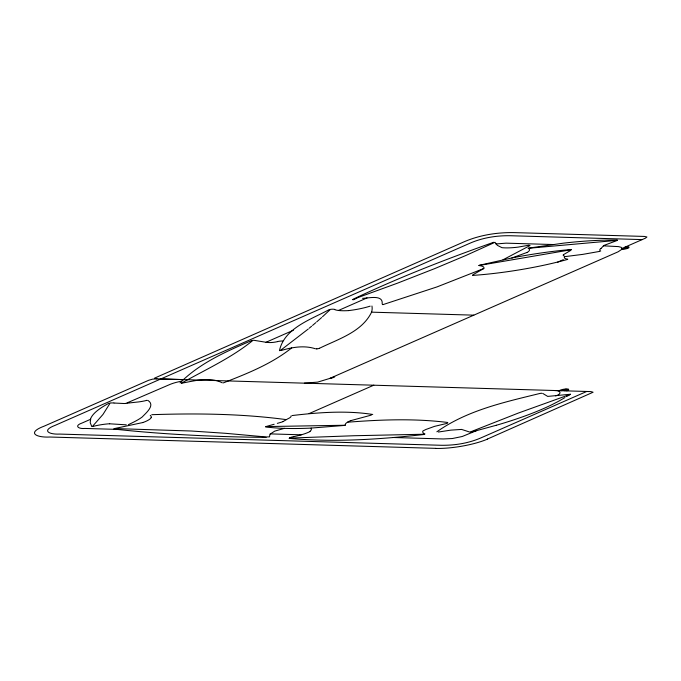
<?xml version="1.0" encoding="UTF-8"?>
<svg xmlns="http://www.w3.org/2000/svg" width="681" height="681" viewBox="0 0 681 681"><rect width="100%" height="100%" fill="white"/><g stroke="black" fill="none" stroke-linecap="round" stroke-linejoin="round"><path stroke-width="1.02" d="M567.818 259.163A15.084 3.371 -9.3 0 1 564.353 257.316L564.345 256.167L563.255 255.179M629.006 247.646A4.98 1.115 -9.3 0 1 621.693 249.408L621.676 249.442A22.635 5.056 -9.3 0 0 622.051 248.693A20.175 4.503 -9.3 0 0 622.076 248.446L621.14 247.297L618.484 246.607L603.349 245.832A7.346 1.643 -9.3 0 1 604.626 245.186L617.088 240.487M603.306 246.028L601.025 248.454M382.177 303.896C383.318 294.269 368.438 298.269 362.556 298.355M181.359 383.233C205.058 369.834 231.208 358.078 252.745 340.526M151.191 417.496L151.216 416.304L150.254 415.342M281.066 349.957L308.263 329M621.676 249.442L618.067 251.825L329.791 378.398A5.031 1.124 -9.3 0 0 334.78 376.806M383.088 304.586L437.006 286.905L483.689 268.552M483.629 268.62L472.801 274.843M567.239 389.464L564.881 390.817M180.056 382.884C200.018 362.845 226.552 351.319 252.166 340.33M92.318 426.578L102.967 414.457L110.203 402.965L113.072 402.931M284.488 428.323L274.732 431.124L269.889 434.274L269.531 436.862L266.058 436.964L225.573 433.312L191.412 431.013L114.527 428.553L142.721 422.569M322.479 316.784L330.472 309.353A5.312 1.183 -9.3 0 1 334.78 309.472M283.058 421.565L287.927 418.738A15.084 3.371 -9.3 0 0 291.11 415.853M321.611 317.567L316.699 321.892M315.78 322.675L312.536 325.441M311.6 326.225L309.225 328.208M291.681 347.914C271.489 363.995 247.135 373.614 223.308 382.901M309.898 431.541L311.396 429.728L311.157 428.094M436.862 431.797C467.055 410.388 503.949 402.275 539.386 393.584A2.715 0.604 -9.3 0 1 542.008 393.277M353.482 299.776L358.104 297.512L397.406 283.202L434.716 268.603L465.813 255.511L494.976 242.308L497.309 245.33L501.965 247.671A25.887 5.78 -9.3 0 0 518.164 247.109L529.18 245.143M570.831 250.336L563.774 254.498A7.346 1.643 -9.3 0 0 563.196 255.077M566.549 396.572L570.55 394.282L518.198 413.112L469.899 432.12L461.616 429.422L450.856 430.128L438.411 432.026M564.958 397.559L559.995 400.462A195.004 43.533 -9.3 0 1 557.364 401.892L552.529 404.386A176.668 39.438 -9.3 0 1 496.347 425.267M530.048 245.535L502.944 259.81M353.15 299.197C398.836 277.516 446.038 259.138 493.682 242.266M109.173 403.109L107.717 403.893A129.731 28.96 -9.3 0 0 90.641 418.721L90.215 422.714L91.799 426.536M527.06 252.43L511.84 258.005M561.11 390.715L566.166 389.174M333.358 377.308L331.187 377.785M329.374 309.497C311.2 319.5 284.411 327.859 279.44 350.672L281.006 350.187M555.636 395.908C562.259 394.069 561.033 390.128 554.538 390.528L590.853 391.592L593.117 392.222L487.332 439.1M90.718 419.232L82.205 422.969C73.591 425.829 78.647 429.166 84.955 428.443L116.826 429.379M125.815 403.424L170.148 384.365A18.6 4.154 -9.3 0 1 181.427 381.224L181.725 381.181M253.409 340.219L266.024 342.271L293.366 330.259M338.551 310.425L367.025 297.929M557.628 262.168L563.366 259.648M622 248.454L645.46 238.154L646.941 236.988L644.413 236.435L515.372 232.638C497.811 232.178 480.011 234.894 463.838 241.908L154.519 378.151L156.988 378.849L183.376 379.598M309.123 413.58L373.826 385.174M496.304 425.259L476.445 430.681L462.246 436.495L452.312 438.538L443.254 438.964L393.277 437.5M586.682 391.473L481.075 437.832C468.136 443.459 453.895 445.629 439.849 445.246L59.587 434.078C49.33 434.597 40.911 430.724 55.187 425.327L470.086 243.168C483.025 237.55 497.275 235.379 511.32 235.754L642.166 239.601M329.578 378.483L317.644 382.126L304.381 383.131M319.466 348.28C338.006 339.164 361.9 332.073 371.579 312.17A233.455 52.122 -9.3 0 0 371.988 306.382L371.937 306.007M128.369 424.672C132.812 422.552 138.047 420.143 142.167 417.027C145.913 413.018 155.728 405.186 147.862 400.385M350.8 420.637L371.349 415.095M281.1 350.528C292.055 347.233 304.211 345.131 315.312 348.74M567.307 259.504C537.232 267.846 500.586 273.566 472.486 275.422M277.32 423.378L281.355 422.203A7.346 1.643 -9.3 0 0 283.109 421.573M274.154 424.246L265.939 426.578L345.267 425.242M471.082 432.086L476.445 430.681M146.883 400.343L146.985 400.317A15.084 3.371 -9.3 0 1 135.953 402.199L127.262 403.186M479.186 265.309L512.657 257.793A129.731 28.96 -9.3 0 1 568.439 249.731L571.138 249.501M626.809 248.386L622.068 248.693M599.748 251.383L582.757 254.379L564.498 256.677M571.35 249.697L478.828 265.513M181.427 383.224C194.647 380.909 209.688 376.457 222.321 382.833M528.72 248.114L563.63 243.134A129.731 28.96 -9.3 0 1 615.156 240.061L617.412 240.104M352.375 299.666L354.094 299.393M570.312 394.248L547.694 396.41L542.919 393.516M495.896 243.96L506.06 243.16L552.725 244.522M292.175 415.538C318.81 412.422 346.127 410.32 372.737 414.465M289.451 438.104L353.95 435.738L422.697 434.265L424.995 433.993L423.122 433.005L422.654 431.72L422.995 430.937L425.829 429.507L434.512 426.366L446.106 423.608A2.758 0.613 -9.3 0 0 447.46 423.241M151.786 414.686C196.579 413.205 241.61 413.682 286.105 419.598M617.258 240.359L528.167 248.31M344.612 425.421L310.553 428.119A128.99 28.798 -9.3 0 1 284.249 428.375A130.36 29.104 -9.3 0 1 267.258 427.115L265.471 426.893M347.565 422.211C380.832 419.632 414.431 418.33 447.621 422.467A2.664 0.596 -9.3 0 1 447.809 422.484M316.844 348.851L316.708 348.859A2.758 0.613 -9.3 0 1 316.086 348.868M109.607 423.795L126.257 424.825M266.084 437.381C215.222 436.887 164.121 434.563 113.455 429.013M559.28 390.664L559.382 390.664A4.988 1.115 -9.3 0 1 564.013 389.191A4.988 1.115 -9.3 0 1 568.609 389.209M558.309 390.639L559.424 390.63M624.545 247.339L627.822 247.697M156.988 378.849L152.638 379.13L148.628 380.296L44.325 426.085C25.955 432.954 36.621 437.713 49.832 437.023L435.797 448.362M371.426 312.153L473.823 315.158M160.801 378.951L554.394 390.511M270.28 433.891L301.266 434.801M268.544 342.458L266.033 342.271M115.004 403.075L123.721 403.51A7.346 1.643 -9.3 0 0 125.789 403.441M114.629 403.05L113.472 402.956M289.161 438.394C334.141 442.454 379.428 439.432 424.212 434.469L423.514 434.189M600.719 251.051L600.676 251.034A15.084 3.371 -9.3 0 1 600.923 248.488M319.508 348.28A2.664 0.596 -9.3 0 1 316.827 348.868M370.166 306.144A29.504 6.589 -9.3 0 1 348.442 310.613M348.408 310.613A25.469 5.686 -9.3 0 1 334.541 309.532M289.34 438.113A5.312 1.183 -9.3 0 1 293.605 436.623M528.303 248.446A21 4.69 -9.3 0 1 527.179 252.43M625.916 246.726A4.98 1.115 -9.3 0 1 628.912 246.931M382.943 304.628A5.125 1.141 -9.3 0 1 382.356 304.398M92.991 426.425A21 4.69 -9.3 0 1 109.65 423.761M309.966 431.575A25.469 5.686 -9.3 0 1 293.647 436.674M345.318 425.08A21 4.69 -9.3 0 1 350.706 420.628M479.186 265.59A21 4.69 -9.3 0 1 483.816 268.535M568.737 389.89A4.988 1.115 -9.3 0 1 566.686 390.843M487.468 439.1A37.268 8.317 -9.3 0 1 435.687 448.413M151.259 417.538A25.887 5.78 -9.3 0 1 142.78 422.578M277.507 341.632A8.725 1.949 -9.3 0 1 268.382 342.517M277.431 341.59A6.376 1.422 -9.3 0 1 282.802 340.985"/></g></svg>
